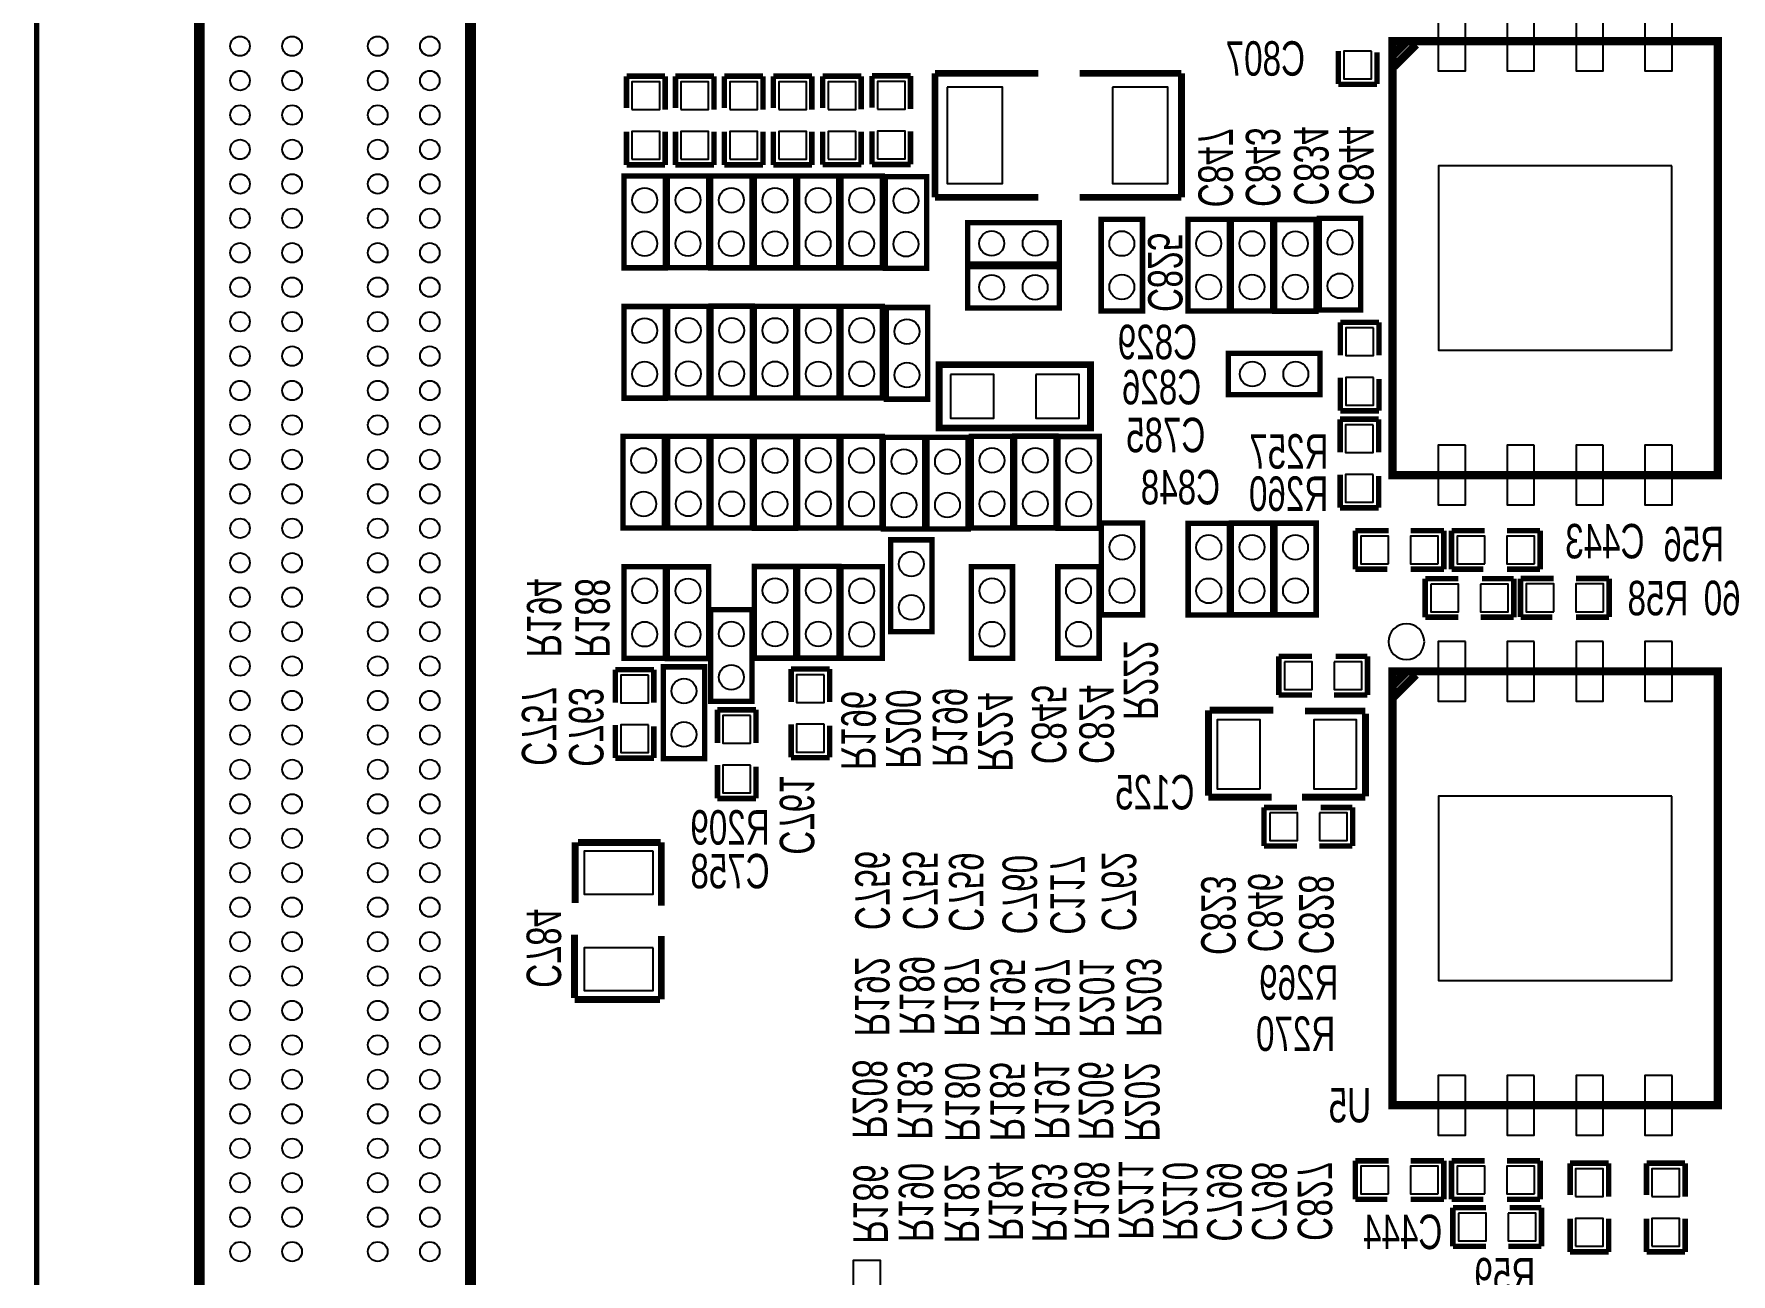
# Model space of a CAD drawing. Extents: x -3 to 103, y -3 to 103.
# Drawn here: x -3.05 to 28.25, y 20.76 to 43.62 of the extents above; entities that cross this region are included whole.
import ezdxf

# ---------------------------------------------------------------- set-up
doc = ezdxf.new("R2010")
doc.units = 0
for name, color, linetype in [('BG_OUTLINE', 254, 'CONTINUOUS'), ('PG_SILKSCREEN_BOTTOM', 92, 'CONTINUOUS'), ('PIN_BOTTOM', 140, 'CONTINUOUS'), ('RD_SILKSCREEN_BOTTOM', 142, 'CONTINUOUS')]:
    doc.layers.add(name, color=color, linetype=linetype)

msp = doc.modelspace()

# ---------------------------------------------------------------- linework, layer by layer
at = {"layer": 'BG_OUTLINE', "const_width": 0.09906}
msp.add_lwpolyline([(-2.999994, 102.999794), (102.999794, 102.999794), (102.999794, -2.999994), (-2.999994, -2.999994), (-2.999994, 102.999794)], dxfattribs=at)
at = {"layer": 'PG_SILKSCREEN_BOTTOM'}
for points, const_width in [([(0.000762, 49.250854), (0.000762, 6.431026), (4.001008, 6.431026), (5.001006, 7.431024), (5.001006, 48.250856), (4.001008, 49.250854), (0.000762, 49.250854)], 0.199898), ([(28.002992, 43.490388), (28.002992, 35.490404), (22.003004, 35.490404), (22.003004, 43.490388), (28.002992, 43.490388)], 0.1524), ([(22.259798, 43.478196), (22.005798, 43.224196)], 0.1524), ([(22.437598, 43.427396), (22.031198, 43.020996)], 0.1524), ([(21.0058, 43.306746), (21.0058, 42.697146)], 0.1016), ([(21.717, 42.697146), (21.717, 43.281346)], 0.1016), ([(8.590026, 42.843196), (7.878826, 42.843196)], 0.1016), ([(7.878826, 42.838878), (7.878826, 42.254678)], 0.1016), ([(8.590026, 42.229278), (8.590026, 42.838878)], 0.1016), ([(9.492234, 42.843196), (8.781034, 42.843196)], 0.1016), ([(8.781034, 42.838878), (8.781034, 42.254678)], 0.1016), ([(9.492234, 42.229278), (9.492234, 42.838878)], 0.1016), ([(10.394442, 42.843196), (9.683242, 42.843196)], 0.1016), ([(9.683242, 42.838878), (9.683242, 42.254678)], 0.1016), ([(10.394442, 42.229278), (10.394442, 42.838878)], 0.1016), ([(11.29665, 42.843196), (10.58545, 42.843196)], 0.1016), ([(10.58545, 42.838878), (10.58545, 42.254678)], 0.1016), ([(11.29665, 42.229278), (11.29665, 42.838878)], 0.1016), ([(12.206732, 42.84599), (11.495532, 42.84599)], 0.1016), ([(11.495532, 42.841672), (11.495532, 42.257472)], 0.1016), ([(12.206732, 42.232072), (12.206732, 42.841672)], 0.1016), ([(13.115798, 42.851578), (12.404598, 42.851578)], 0.1016), ([(12.404598, 42.84726), (12.404598, 42.26306)], 0.1016), ([(13.115798, 42.23766), (13.115798, 42.84726)], 0.1016), ([(13.565886, 42.896536), (15.470886, 42.896536)], 0.127), ([(13.565886, 40.610536), (13.565886, 42.896536)], 0.127), ([(18.112486, 42.896536), (16.232886, 42.896536)], 0.127), ([(18.112486, 40.610536), (18.112486, 42.896536)], 0.127), ([(21.0058, 42.692828), (21.717, 42.692828)], 0.1016), ([(7.878826, 41.20896), (7.878826, 41.81856)], 0.1016), ([(8.590026, 41.20896), (8.590026, 41.81856)], 0.1016), ([(8.781034, 41.20896), (8.781034, 41.81856)], 0.1016), ([(9.492234, 41.20896), (9.492234, 41.81856)], 0.1016), ([(9.683242, 41.20896), (9.683242, 41.81856)], 0.1016), ([(10.394442, 41.20896), (10.394442, 41.81856)], 0.1016), ([(10.58545, 41.20896), (10.58545, 41.81856)], 0.1016), ([(11.29665, 41.20896), (11.29665, 41.81856)], 0.1016), ([(11.495532, 41.211754), (11.495532, 41.821354)], 0.1016), ([(12.206732, 41.211754), (12.206732, 41.821354)], 0.1016), ([(12.404598, 41.217342), (12.404598, 41.826942)], 0.1016), ([(13.115798, 41.217342), (13.115798, 41.826942)], 0.1016), ([(8.594344, 39.31158), (7.832344, 39.31158), (7.832344, 41.002204), (8.594344, 41.002204), (8.594344, 39.31158)], 0.100076), ([(8.590026, 41.20896), (7.878826, 41.20896)], 0.1016), ([(9.393174, 39.313104), (8.631174, 39.313104), (8.631174, 41.003728), (9.393174, 41.003728), (9.393174, 39.313104)], 0.100076), ([(9.492234, 41.20896), (8.781034, 41.20896)], 0.1016), ([(10.193782, 39.31158), (9.431782, 39.31158), (9.431782, 41.002204), (10.193782, 41.002204), (10.193782, 39.31158)], 0.100076), ([(10.394442, 41.20896), (9.683242, 41.20896)], 0.1016), ([(10.995914, 39.311072), (10.233914, 39.311072), (10.233914, 41.001696), (10.995914, 41.001696), (10.995914, 39.311072)], 0.100076), ([(11.29665, 41.20896), (10.58545, 41.20896)], 0.1016), ([(11.79322, 39.31158), (11.03122, 39.31158), (11.03122, 41.002204), (11.79322, 41.002204), (11.79322, 39.31158)], 0.100076), ([(12.206732, 41.211754), (11.495532, 41.211754)], 0.1016), ([(12.594082, 39.311326), (11.832082, 39.311326), (11.832082, 41.00195), (12.594082, 41.00195), (12.594082, 39.311326)], 0.100076), ([(13.115798, 41.217342), (12.404598, 41.217342)], 0.1016), ([(13.412724, 39.30269), (12.650724, 39.30269), (12.650724, 40.993314), (13.412724, 40.993314), (13.412724, 39.30269)], 0.100076), ([(15.470886, 40.610536), (13.565886, 40.610536)], 0.127), ([(16.232886, 40.610536), (18.112486, 40.610536)], 0.127), ([(15.859252, 40.14216), (15.859252, 39.38016), (14.168628, 39.38016), (14.168628, 40.14216), (15.859252, 40.14216)], 0.100076), ([(17.393412, 38.513512), (16.631412, 38.513512), (16.631412, 40.204136), (17.393412, 40.204136), (17.393412, 38.513512)], 0.100076), ([(18.995898, 38.51275), (18.233898, 38.51275), (18.233898, 40.203374), (18.995898, 40.203374), (18.995898, 38.51275)], 0.100076), ([(19.793204, 38.513766), (19.031204, 38.513766), (19.031204, 40.20439), (19.793204, 40.20439), (19.793204, 38.513766)], 0.100076), ([(20.594066, 38.511734), (19.832066, 38.511734), (19.832066, 40.202358), (20.594066, 40.202358), (20.594066, 38.511734)], 0.100076), ([(21.418296, 38.533578), (20.656296, 38.533578), (20.656296, 40.224202), (21.418296, 40.224202), (21.418296, 38.533578)], 0.100076), ([(15.858998, 39.334186), (15.858998, 38.572186), (14.168374, 38.572186), (14.168374, 39.334186), (15.858998, 39.334186)], 0.100076), ([(7.833868, 38.598602), (8.595868, 38.598602), (8.595868, 36.907978), (7.833868, 36.907978), (7.833868, 38.598602)], 0.100076), ([(8.635238, 38.60292), (9.397238, 38.60292), (9.397238, 36.912296), (8.635238, 36.912296), (8.635238, 38.60292)], 0.100076), ([(9.434322, 38.603174), (10.196322, 38.603174), (10.196322, 36.91255), (9.434322, 36.91255), (9.434322, 38.603174)], 0.100076), ([(10.233914, 38.601142), (10.995914, 38.601142), (10.995914, 36.910518), (10.233914, 36.910518), (10.233914, 38.601142)], 0.100076), ([(11.034014, 38.599364), (11.796014, 38.599364), (11.796014, 36.90874), (11.034014, 36.90874), (11.034014, 38.599364)], 0.100076), ([(11.835384, 38.602412), (12.597384, 38.602412), (12.597384, 36.911788), (11.835384, 36.911788), (11.835384, 38.602412)], 0.100076), ([(12.66825, 38.579806), (13.43025, 38.579806), (13.43025, 36.889182), (12.66825, 36.889182), (12.66825, 38.579806)], 0.100076), ([(21.04263, 38.30701), (21.75383, 38.30701)], 0.1016), ([(21.04263, 38.30701), (21.04263, 37.69741)], 0.1016), ([(21.75383, 38.30701), (21.75383, 37.69741)], 0.1016), ([(16.435832, 37.525706), (13.641832, 37.525706), (13.641832, 36.357306), (16.435832, 36.357306), (16.435832, 37.525706)], 0.127), ([(20.665694, 37.732716), (20.665694, 36.970716), (18.97507, 36.970716), (18.97507, 37.732716), (20.665694, 37.732716)], 0.100076), ([(21.04263, 37.286692), (21.04263, 36.677092)], 0.1016), ([(21.75383, 36.677092), (21.75383, 37.261292)], 0.1016), ([(21.04263, 36.672774), (21.75383, 36.672774)], 0.1016), ([(21.037042, 36.519866), (21.748242, 36.519866)], 0.1016), ([(21.037042, 36.519866), (21.037042, 35.910266)], 0.1016), ([(21.748242, 36.519866), (21.748242, 35.910266)], 0.1016), ([(8.576056, 34.512758), (7.814056, 34.512758), (7.814056, 36.203382), (8.576056, 36.203382), (8.576056, 34.512758)], 0.100076), ([(9.397492, 34.514282), (8.635492, 34.514282), (8.635492, 36.204906), (9.397492, 36.204906), (9.397492, 34.514282)], 0.100076), ([(10.19683, 34.515044), (9.43483, 34.515044), (9.43483, 36.205668), (10.19683, 36.205668), (10.19683, 34.515044)], 0.100076), ([(10.996676, 34.51098), (10.234676, 34.51098), (10.234676, 36.201604), (10.996676, 36.201604), (10.996676, 34.51098)], 0.100076), ([(11.796776, 34.514282), (11.034776, 34.514282), (11.034776, 36.204906), (11.796776, 36.204906), (11.796776, 34.514282)], 0.100076), ([(12.592812, 34.512758), (11.830812, 34.512758), (11.830812, 36.203382), (12.592812, 36.203382), (12.592812, 34.512758)], 0.100076), ([(13.37564, 34.493708), (12.61364, 34.493708), (12.61364, 36.184332), (13.37564, 36.184332), (13.37564, 34.493708)], 0.100076), ([(14.178026, 34.493708), (13.416026, 34.493708), (13.416026, 36.184332), (14.178026, 36.184332), (14.178026, 34.493708)], 0.100076), ([(14.99743, 34.515298), (14.23543, 34.515298), (14.23543, 36.205922), (14.99743, 36.205922), (14.99743, 34.515298)], 0.100076), ([(15.799054, 34.517076), (15.037054, 34.517076), (15.037054, 36.2077), (15.799054, 36.2077), (15.799054, 34.517076)], 0.100076), ([(15.833598, 36.200588), (16.595598, 36.200588), (16.595598, 34.509964), (15.833598, 34.509964), (15.833598, 36.200588)], 0.100076), ([(21.037042, 35.499548), (21.037042, 34.889948)], 0.1016), ([(21.748242, 34.889948), (21.748242, 35.474148)], 0.1016), ([(21.037042, 34.88563), (21.748242, 34.88563)], 0.1016), ([(16.63446, 34.604452), (17.39646, 34.604452), (17.39646, 32.913828), (16.63446, 32.913828), (16.63446, 34.604452)], 0.100076), ([(18.234914, 34.601404), (18.996914, 34.601404), (18.996914, 32.91078), (18.234914, 32.91078), (18.234914, 34.601404)], 0.100076), ([(19.03222, 34.603182), (19.79422, 34.603182), (19.79422, 32.912558), (19.03222, 32.912558), (19.03222, 34.603182)], 0.100076), ([(19.833336, 34.603944), (20.595336, 34.603944), (20.595336, 32.91332), (19.833336, 32.91332), (19.833336, 34.603944)], 0.100076), ([(21.31695, 34.466022), (21.31695, 33.754822)], 0.1016), ([(21.930868, 34.466022), (21.321268, 34.466022)], 0.1016), ([(22.951186, 34.466022), (22.341586, 34.466022)], 0.1016), ([(22.951186, 34.466022), (22.951186, 33.754822)], 0.1016), ([(23.092156, 34.466022), (23.092156, 33.754822)], 0.1016), ([(23.706074, 34.466022), (23.096474, 34.466022)], 0.1016), ([(24.726392, 34.466022), (24.116792, 34.466022)], 0.1016), ([(24.726392, 34.466022), (24.726392, 33.754822)], 0.1016), ([(13.510006, 32.60471), (12.748006, 32.60471), (12.748006, 34.295334), (13.510006, 34.295334), (13.510006, 32.60471)], 0.100076), ([(7.83336, 33.801812), (8.59536, 33.801812), (8.59536, 32.111188), (7.83336, 32.111188), (7.83336, 33.801812)], 0.100076), ([(8.632952, 33.798764), (9.394952, 33.798764), (9.394952, 32.10814), (8.632952, 32.10814), (8.632952, 33.798764)], 0.100076), ([(10.237216, 33.80486), (10.999216, 33.80486), (10.999216, 32.114236), (10.237216, 32.114236), (10.237216, 33.80486)], 0.100076), ([(11.035792, 33.805622), (11.797792, 33.805622), (11.797792, 32.114998), (11.035792, 32.114998), (11.035792, 33.805622)], 0.100076), ([(11.833606, 33.80105), (12.595606, 33.80105), (12.595606, 32.110426), (11.833606, 32.110426), (11.833606, 33.80105)], 0.100076), ([(14.996922, 32.11195), (14.234922, 32.11195), (14.234922, 33.802574), (14.996922, 33.802574), (14.996922, 32.11195)], 0.100076), ([(16.594582, 32.111188), (15.832582, 32.111188), (15.832582, 33.801812), (16.594582, 33.801812), (16.594582, 32.111188)], 0.100076), ([(21.321268, 33.754822), (21.905468, 33.754822)], 0.1016), ([(22.951186, 33.754822), (22.341586, 33.754822)], 0.1016), ([(23.096474, 33.754822), (23.680674, 33.754822)], 0.1016), ([(24.726392, 33.754822), (24.116792, 33.754822)], 0.1016), ([(22.606254, 33.58134), (23.215854, 33.58134)], 0.1016), ([(22.606254, 32.87014), (22.606254, 33.58134)], 0.1016), ([(24.236172, 33.58134), (23.651972, 33.58134)], 0.1016), ([(24.24049, 32.87014), (24.24049, 33.58134)], 0.1016), ([(24.36368, 33.582356), (24.36368, 32.871156)], 0.1016), ([(24.977598, 33.582356), (24.367998, 33.582356)], 0.1016), ([(25.997916, 33.582356), (25.388316, 33.582356)], 0.1016), ([(25.997916, 33.582356), (25.997916, 32.871156)], 0.1016), ([(9.431528, 33.007046), (10.193528, 33.007046), (10.193528, 31.316422), (9.431528, 31.316422), (9.431528, 33.007046)], 0.100076), ([(22.606254, 32.87014), (23.215854, 32.87014)], 0.1016), ([(23.626572, 32.87014), (24.236172, 32.87014)], 0.1016), ([(24.367998, 32.871156), (24.952198, 32.871156)], 0.1016), ([(25.997916, 32.871156), (25.388316, 32.871156)], 0.1016), ([(7.671308, 31.903416), (8.382508, 31.903416)], 0.1016), ([(7.671308, 31.903416), (7.671308, 31.293816)], 0.1016), ([(8.382508, 31.903416), (8.382508, 31.293816)], 0.1016), ([(9.318244, 30.263338), (8.556244, 30.263338), (8.556244, 31.953962), (9.318244, 31.953962), (9.318244, 30.263338)], 0.100076), ([(10.913872, 31.91383), (11.625072, 31.91383)], 0.1016), ([(10.913872, 31.91383), (10.913872, 31.30423)], 0.1016), ([(11.625072, 31.91383), (11.625072, 31.30423)], 0.1016), ([(19.906996, 32.14751), (20.516596, 32.14751)], 0.1016), ([(19.906996, 31.43631), (19.906996, 32.14751)], 0.1016), ([(21.536914, 32.14751), (20.952714, 32.14751)], 0.1016), ([(21.541232, 31.43631), (21.541232, 32.14751)], 0.1016), ([(28.002992, 31.87192), (28.002992, 23.871936), (22.003004, 23.871936), (22.003004, 31.87192), (28.002992, 31.87192)], 0.1524), ([(22.259798, 31.859728), (22.005798, 31.605728)], 0.1524), ([(22.437598, 31.808928), (22.031198, 31.402528)], 0.1524), ([(19.906996, 31.43631), (20.516596, 31.43631)], 0.1016), ([(20.927314, 31.43631), (21.536914, 31.43631)], 0.1016), ([(9.555988, 31.162498), (10.267188, 31.162498)], 0.1016), ([(9.555988, 31.162498), (9.555988, 30.552898)], 0.1016), ([(10.267188, 31.162498), (10.267188, 30.552898)], 0.1016), ([(18.609564, 31.153862), (18.609564, 29.579062)], 0.127), ([(19.803364, 31.153862), (18.634964, 31.153862)], 0.127), ([(20.387564, 31.141162), (21.505164, 31.141162)], 0.127), ([(21.505164, 31.090362), (21.505164, 29.566362)], 0.127), ([(7.671308, 30.883098), (7.671308, 30.273498)], 0.1016), ([(8.382508, 30.273498), (8.382508, 30.857698)], 0.1016), ([(10.913872, 30.893512), (10.913872, 30.283912)], 0.1016), ([(11.625072, 30.283912), (11.625072, 30.868112)], 0.1016), ([(7.671308, 30.26918), (8.382508, 30.26918)], 0.1016), ([(9.555988, 30.14218), (9.555988, 29.53258)], 0.1016), ([(10.267188, 29.53258), (10.267188, 30.11678)], 0.1016), ([(10.913872, 30.279594), (11.625072, 30.279594)], 0.1016), ([(9.555988, 29.528262), (10.267188, 29.528262)], 0.1016), ([(18.609564, 29.553662), (19.777964, 29.553662)], 0.127), ([(21.505164, 29.553662), (20.336764, 29.553662)], 0.127), ([(19.63547, 29.362146), (20.24507, 29.362146)], 0.1016), ([(19.63547, 28.650946), (19.63547, 29.362146)], 0.1016), ([(21.265388, 29.362146), (20.681188, 29.362146)], 0.1016), ([(21.269706, 28.650946), (21.269706, 29.362146)], 0.1016), ([(6.932676, 27.59964), (6.932676, 28.71724)], 0.127), ([(6.983476, 28.71724), (8.507476, 28.71724)], 0.127), ([(8.520176, 28.71724), (8.520176, 27.54884)], 0.127), ([(19.63547, 28.650946), (20.24507, 28.650946)], 0.1016), ([(20.655788, 28.650946), (21.265388, 28.650946)], 0.1016), ([(6.919976, 27.01544), (6.919976, 25.84704)], 0.127), ([(8.520176, 25.82164), (8.520176, 26.99004)], 0.127), ([(6.919976, 25.82164), (8.494776, 25.82164)], 0.127), ([(21.31695, 22.847554), (21.31695, 22.136354)], 0.1016), ([(21.930868, 22.847554), (21.321268, 22.847554)], 0.1016), ([(22.951186, 22.847554), (22.341586, 22.847554)], 0.1016), ([(22.951186, 22.847554), (22.951186, 22.136354)], 0.1016), ([(23.092156, 22.847554), (23.092156, 22.136354)], 0.1016), ([(23.706074, 22.847554), (23.096474, 22.847554)], 0.1016), ([(24.726392, 22.847554), (24.116792, 22.847554)], 0.1016), ([(24.726392, 22.847554), (24.726392, 22.136354)], 0.1016), ([(25.991058, 22.803104), (25.279858, 22.803104)], 0.1016), ([(25.279858, 22.798786), (25.279858, 22.214586)], 0.1016), ([(25.991058, 22.189186), (25.991058, 22.798786)], 0.1016), ([(27.399488, 22.803104), (26.688288, 22.803104)], 0.1016), ([(26.688288, 22.798786), (26.688542, 22.214586)], 0.1016), ([(27.399488, 22.189186), (27.399488, 22.798786)], 0.1016), ([(21.321268, 22.136354), (21.905468, 22.136354)], 0.1016), ([(22.951186, 22.136354), (22.341586, 22.136354)], 0.1016), ([(23.096474, 22.136354), (23.680674, 22.136354)], 0.1016), ([(23.117302, 21.982938), (23.726902, 21.982938)], 0.1016), ([(23.117302, 21.271738), (23.117302, 21.982938)], 0.1016), ([(24.726392, 22.136354), (24.116792, 22.136354)], 0.1016), ([(24.74722, 21.982938), (24.16302, 21.982938)], 0.1016), ([(24.751538, 21.271738), (24.751538, 21.982938)], 0.1016), ([(25.279858, 21.168868), (25.279858, 21.778468)], 0.1016), ([(25.991058, 21.168868), (25.991058, 21.778468)], 0.1016), ([(26.688288, 21.168614), (26.688542, 21.778468)], 0.1016), ([(27.399488, 21.168614), (27.399488, 21.778214)], 0.1016), ([(23.117302, 21.271738), (23.726902, 21.271738)], 0.1016), ([(24.13762, 21.271738), (24.74722, 21.271738)], 0.1016), ([(25.991058, 21.168868), (25.279858, 21.168868)], 0.1016), ([(27.399488, 21.168614), (26.688288, 21.168614)], 0.1016)]:
    msp.add_lwpolyline(points, dxfattribs=dict(at, const_width=const_width))
msp.add_lwpolyline([(22.591014, 32.418528, 1), (21.928582, 32.418528, 1)], format="xyb", close=True, dxfattribs=at)
at = {"layer": 'PIN_BOTTOM'}
for points in [[(23.348188, 44.040298), (22.847808, 44.040298), (22.847808, 42.940478), (23.348188, 42.940478)], [(24.618188, 44.040298), (24.117808, 44.040298), (24.117808, 42.940478), (24.618188, 42.940478)], [(25.888188, 44.040298), (25.387808, 44.040298), (25.387808, 42.940478), (25.888188, 42.940478)], [(27.158188, 44.040298), (26.657808, 44.040298), (26.657808, 42.940478), (27.158188, 42.940478)], [(21.61667, 43.308016), (21.10613, 43.308016), (21.10613, 42.797476), (21.61667, 42.797476)], [(7.979156, 42.228008), (8.489696, 42.228008), (8.489696, 42.738548), (7.979156, 42.738548)], [(8.881364, 42.228008), (9.391904, 42.228008), (9.391904, 42.738548), (8.881364, 42.738548)], [(9.783572, 42.228008), (10.294112, 42.228008), (10.294112, 42.738548), (9.783572, 42.738548)], [(10.68578, 42.228008), (11.19632, 42.228008), (11.19632, 42.738548), (10.68578, 42.738548)], [(11.595862, 42.230802), (12.106402, 42.230802), (12.106402, 42.741342), (11.595862, 42.741342)], [(12.504928, 42.23639), (13.015468, 42.23639), (13.015468, 42.74693), (12.504928, 42.74693)], [(13.791946, 42.643806), (13.791946, 40.863266), (14.813026, 40.863266), (14.813026, 42.643806)], [(16.839946, 42.643806), (16.839946, 40.863266), (17.861026, 40.863266), (17.861026, 42.643806)], [(7.979156, 41.313608), (8.489696, 41.313608), (8.489696, 41.824148), (7.979156, 41.824148)], [(8.881364, 41.313608), (9.391904, 41.313608), (9.391904, 41.824148), (8.881364, 41.824148)], [(9.783572, 41.313608), (10.294112, 41.313608), (10.294112, 41.824148), (9.783572, 41.824148)], [(10.68578, 41.313608), (11.19632, 41.313608), (11.19632, 41.824148), (10.68578, 41.824148)], [(11.595862, 41.316402), (12.106402, 41.316402), (12.106402, 41.826942), (11.595862, 41.826942)], [(12.504928, 41.32199), (13.015468, 41.32199), (13.015468, 41.83253), (12.504928, 41.83253)], [(27.153108, 41.190926), (22.852888, 41.190926), (22.852888, 37.789866), (27.153108, 37.789866)], [(21.6535, 38.202362), (21.14296, 38.202362), (21.14296, 37.691822), (21.6535, 37.691822)], [(13.851382, 37.341556), (13.851382, 36.541456), (14.651482, 36.541456), (14.651482, 37.341556)], [(15.426182, 37.341556), (15.426182, 36.541456), (16.226282, 36.541456), (16.226282, 37.341556)], [(21.6535, 37.287962), (21.14296, 37.287962), (21.14296, 36.777422), (21.6535, 36.777422)], [(21.647912, 36.415218), (21.137372, 36.415218), (21.137372, 35.904678), (21.647912, 35.904678)], [(23.348188, 36.040314), (22.847808, 36.040314), (22.847808, 34.940494), (23.348188, 34.940494)], [(24.618188, 36.040314), (24.117808, 36.040314), (24.117808, 34.940494), (24.618188, 34.940494)], [(25.888188, 36.040314), (25.387808, 36.040314), (25.387808, 34.940494), (25.888188, 34.940494)], [(27.158188, 36.040314), (26.657808, 36.040314), (26.657808, 34.940494), (27.158188, 34.940494)], [(21.647912, 35.500818), (21.137372, 35.500818), (21.137372, 34.990278), (21.647912, 34.990278)], [(21.932138, 33.855152), (21.932138, 34.365692), (21.421598, 34.365692), (21.421598, 33.855152)], [(22.846538, 33.855152), (22.846538, 34.365692), (22.335998, 34.365692), (22.335998, 33.855152)], [(23.707344, 33.855152), (23.707344, 34.365692), (23.196804, 34.365692), (23.196804, 33.855152)], [(24.621744, 33.855152), (24.621744, 34.365692), (24.111204, 34.365692), (24.111204, 33.855152)], [(22.710902, 33.48101), (22.710902, 32.97047), (23.221442, 32.97047), (23.221442, 33.48101)], [(23.625302, 33.48101), (23.625302, 32.97047), (24.135842, 32.97047), (24.135842, 33.48101)], [(24.978868, 32.971486), (24.978868, 33.482026), (24.468328, 33.482026), (24.468328, 32.971486)], [(25.893268, 32.971486), (25.893268, 33.482026), (25.382728, 33.482026), (25.382728, 32.971486)], [(23.348188, 32.42183), (22.847808, 32.42183), (22.847808, 31.32201), (23.348188, 31.32201)], [(24.618188, 32.42183), (24.117808, 32.42183), (24.117808, 31.32201), (24.618188, 31.32201)], [(25.888188, 32.42183), (25.387808, 32.42183), (25.387808, 31.32201), (25.888188, 31.32201)], [(27.158188, 32.42183), (26.657808, 32.42183), (26.657808, 31.32201), (27.158188, 31.32201)], [(20.011644, 32.04718), (20.011644, 31.53664), (20.522184, 31.53664), (20.522184, 32.04718)], [(20.926044, 32.04718), (20.926044, 31.53664), (21.436584, 31.53664), (21.436584, 32.04718)], [(8.282178, 31.798768), (7.771638, 31.798768), (7.771638, 31.288228), (8.282178, 31.288228)], [(11.524742, 31.809182), (11.014202, 31.809182), (11.014202, 31.298642), (11.524742, 31.298642)], [(10.166858, 31.05785), (9.656318, 31.05785), (9.656318, 30.54731), (10.166858, 30.54731)], [(8.282178, 30.884368), (7.771638, 30.884368), (7.771638, 30.373828), (8.282178, 30.373828)], [(11.524742, 30.894782), (11.014202, 30.894782), (11.014202, 30.384242), (11.524742, 30.384242)], [(19.563334, 29.706062), (19.563334, 30.976062), (18.773394, 30.976062), (18.773394, 29.706062)], [(21.341334, 29.706062), (21.341334, 30.976062), (20.551394, 30.976062), (20.551394, 29.706062)], [(10.166858, 30.14345), (9.656318, 30.14345), (9.656318, 29.63291), (10.166858, 29.63291)], [(27.153108, 29.572458), (22.852888, 29.572458), (22.852888, 26.171398), (27.153108, 26.171398)], [(19.740118, 29.26207), (19.740118, 28.75153), (20.250658, 28.75153), (20.250658, 29.26207)], [(20.654518, 29.26207), (20.654518, 28.75153), (21.165058, 28.75153), (21.165058, 29.26207)], [(8.367776, 28.55341), (7.097776, 28.55341), (7.097776, 27.76347), (8.367776, 27.76347)], [(8.367776, 26.77541), (7.097776, 26.77541), (7.097776, 25.98547), (8.367776, 25.98547)], [(23.348188, 24.421846), (22.847808, 24.421846), (22.847808, 23.322026), (23.348188, 23.322026)], [(24.618188, 24.421846), (24.117808, 24.421846), (24.117808, 23.322026), (24.618188, 23.322026)], [(25.888188, 24.421846), (25.387808, 24.421846), (25.387808, 23.322026), (25.888188, 23.322026)], [(27.158188, 24.421846), (26.657808, 24.421846), (26.657808, 23.322026), (27.158188, 23.322026)], [(21.932138, 22.236684), (21.932138, 22.747224), (21.421598, 22.747224), (21.421598, 22.236684)], [(22.846538, 22.236684), (22.846538, 22.747224), (22.335998, 22.747224), (22.335998, 22.236684)], [(23.707344, 22.236684), (23.707344, 22.747224), (23.196804, 22.747224), (23.196804, 22.236684)], [(24.621744, 22.236684), (24.621744, 22.747224), (24.111204, 22.747224), (24.111204, 22.236684)], [(25.380188, 22.187916), (25.890728, 22.187916), (25.890728, 22.698456), (25.380188, 22.698456)], [(26.788618, 22.187916), (27.299158, 22.187916), (27.299158, 22.698456), (26.788618, 22.698456)], [(23.22195, 21.882608), (23.22195, 21.372068), (23.73249, 21.372068), (23.73249, 21.882608)], [(24.13635, 21.882608), (24.13635, 21.372068), (24.64689, 21.372068), (24.64689, 21.882608)], [(25.380188, 21.273516), (25.890728, 21.273516), (25.890728, 21.784056), (25.380188, 21.784056)], [(26.788618, 21.273516), (27.299158, 21.273516), (27.299158, 21.784056), (26.788618, 21.784056)], [(12.559284, 20.210272), (12.559284, 21.010372), (12.058904, 21.010372), (12.058904, 20.210272)]]:
    msp.add_lwpolyline(points, close=True, dxfattribs=at)
for centre, radius in [((0.750824, 43.39844), 0.18034), ((1.710944, 43.39844), 0.18034), ((3.290824, 43.39844), 0.18034), ((4.250944, 43.39844), 0.18034), ((0.750824, 42.76344), 0.18034), ((1.710944, 42.76344), 0.18034), ((3.290824, 42.76344), 0.18034), ((4.250944, 42.76344), 0.18034), ((0.750824, 42.12844), 0.18034), ((1.710944, 42.12844), 0.18034), ((3.290824, 42.12844), 0.18034), ((4.250944, 42.12844), 0.18034), ((0.750824, 41.49344), 0.18034), ((1.710944, 41.49344), 0.18034), ((3.290824, 41.49344), 0.18034), ((4.250944, 41.49344), 0.18034), ((0.750824, 40.85844), 0.18034), ((1.710944, 40.85844), 0.18034), ((3.290824, 40.85844), 0.18034), ((4.250944, 40.85844), 0.18034), ((8.213344, 40.556942), 0.22987), ((9.012174, 40.558466), 0.22987), ((9.812782, 40.556942), 0.22987), ((10.614914, 40.556434), 0.22987), ((11.41222, 40.556942), 0.22987), ((12.213082, 40.556688), 0.22987), ((13.031724, 40.548052), 0.22987), ((0.750824, 40.22344), 0.18034), ((1.710944, 40.22344), 0.18034), ((3.290824, 40.22344), 0.18034), ((4.250944, 40.22344), 0.18034), ((0.750824, 39.58844), 0.18034), ((1.710944, 39.58844), 0.18034), ((3.290824, 39.58844), 0.18034), ((4.250944, 39.58844), 0.18034), ((8.213344, 39.756842), 0.22987), ((9.012174, 39.758366), 0.22987), ((9.812782, 39.756842), 0.22987), ((10.614914, 39.756334), 0.22987), ((11.41222, 39.756842), 0.22987), ((12.213082, 39.756588), 0.22987), ((13.031724, 39.747952), 0.22987), ((14.61389, 39.76116), 0.22987), ((15.41399, 39.76116), 0.22987), ((17.012412, 39.758874), 0.22987), ((18.614898, 39.758112), 0.22987), ((19.412204, 39.759128), 0.22987), ((20.213066, 39.757096), 0.22987), ((21.037296, 39.77894), 0.22987), ((0.750824, 38.95344), 0.18034), ((1.710944, 38.95344), 0.18034), ((3.290824, 38.95344), 0.18034), ((4.250944, 38.95344), 0.18034), ((14.613636, 38.953186), 0.22987), ((15.413736, 38.953186), 0.22987), ((17.012412, 38.958774), 0.22987), ((18.614898, 38.958012), 0.22987), ((19.412204, 38.959028), 0.22987), ((20.213066, 38.956996), 0.22987), ((21.037296, 38.97884), 0.22987), ((0.750824, 38.31844), 0.18034), ((1.710944, 38.31844), 0.18034), ((3.290824, 38.31844), 0.18034), ((4.250944, 38.31844), 0.18034), ((8.214868, 38.15334), 0.22987), ((9.016238, 38.157658), 0.22987), ((9.815322, 38.157912), 0.22987), ((10.614914, 38.15588), 0.22987), ((11.415014, 38.154102), 0.22987), ((12.216384, 38.15715), 0.22987), ((13.04925, 38.134544), 0.22987), ((0.750824, 37.68344), 0.18034), ((1.710944, 37.68344), 0.18034), ((3.290824, 37.68344), 0.18034), ((4.250944, 37.68344), 0.18034), ((8.214868, 37.35324), 0.22987), ((9.016238, 37.357558), 0.22987), ((9.815322, 37.357812), 0.22987), ((10.614914, 37.35578), 0.22987), ((11.415014, 37.354002), 0.22987), ((12.216384, 37.35705), 0.22987), ((13.04925, 37.334444), 0.22987), ((19.420332, 37.351716), 0.22987), ((20.220432, 37.351716), 0.22987), ((0.750824, 37.04844), 0.18034), ((1.710944, 37.04844), 0.18034), ((3.290824, 37.04844), 0.18034), ((4.250944, 37.04844), 0.18034), ((0.750824, 36.41344), 0.18034), ((1.710944, 36.41344), 0.18034), ((3.290824, 36.41344), 0.18034), ((4.250944, 36.41344), 0.18034), ((15.418054, 35.762438), 0.22987), ((0.750824, 35.77844), 0.18034), ((1.710944, 35.77844), 0.18034), ((3.290824, 35.77844), 0.18034), ((4.250944, 35.77844), 0.18034), ((8.195056, 35.75812), 0.22987), ((9.016492, 35.759644), 0.22987), ((9.81583, 35.760406), 0.22987), ((10.615676, 35.756342), 0.22987), ((11.415776, 35.759644), 0.22987), ((12.211812, 35.75812), 0.22987), ((12.99464, 35.73907), 0.22987), ((13.797026, 35.73907), 0.22987), ((14.61643, 35.76066), 0.22987), ((16.214598, 35.755326), 0.22987), ((0.750824, 35.14344), 0.18034), ((1.710944, 35.14344), 0.18034), ((3.290824, 35.14344), 0.18034), ((4.250944, 35.14344), 0.18034), ((8.195056, 34.95802), 0.22987), ((9.016492, 34.959544), 0.22987), ((9.81583, 34.960306), 0.22987), ((10.615676, 34.956242), 0.22987), ((11.415776, 34.959544), 0.22987), ((12.211812, 34.95802), 0.22987), ((12.99464, 34.93897), 0.22987), ((13.797026, 34.93897), 0.22987), ((14.61643, 34.96056), 0.22987), ((15.418054, 34.962338), 0.22987), ((16.214598, 34.955226), 0.22987), ((0.750824, 34.50844), 0.18034), ((1.710944, 34.50844), 0.18034), ((3.290824, 34.50844), 0.18034), ((4.250944, 34.50844), 0.18034), ((17.01546, 34.15919), 0.22987), ((18.615914, 34.156142), 0.22987), ((19.41322, 34.15792), 0.22987), ((20.214336, 34.158682), 0.22987), ((0.750824, 33.87344), 0.18034), ((1.710944, 33.87344), 0.18034), ((3.290824, 33.87344), 0.18034), ((4.250944, 33.87344), 0.18034), ((13.129006, 33.850072), 0.22987), ((8.21436, 33.35655), 0.22987), ((9.013952, 33.353502), 0.22987), ((10.618216, 33.359598), 0.22987), ((11.416792, 33.36036), 0.22987), ((12.214606, 33.355788), 0.22987), ((14.615922, 33.357312), 0.22987), ((16.213582, 33.35655), 0.22987), ((17.01546, 33.35909), 0.22987), ((18.615914, 33.356042), 0.22987), ((19.41322, 33.35782), 0.22987), ((20.214336, 33.358582), 0.22987), ((0.750824, 33.23844), 0.18034), ((1.710944, 33.23844), 0.18034), ((3.290824, 33.23844), 0.18034), ((4.250944, 33.23844), 0.18034), ((13.129006, 33.049972), 0.22987), ((0.750824, 32.60344), 0.18034), ((1.710944, 32.60344), 0.18034), ((3.290824, 32.60344), 0.18034), ((4.250944, 32.60344), 0.18034), ((8.21436, 32.55645), 0.22987), ((9.013952, 32.553402), 0.22987), ((9.812528, 32.561784), 0.22987), ((10.618216, 32.559498), 0.22987), ((11.416792, 32.56026), 0.22987), ((12.214606, 32.555688), 0.22987), ((14.615922, 32.557212), 0.22987), ((16.213582, 32.55645), 0.22987), ((0.750824, 31.96844), 0.18034), ((1.710944, 31.96844), 0.18034), ((3.290824, 31.96844), 0.18034), ((4.250944, 31.96844), 0.18034), ((9.812528, 31.761684), 0.22987), ((8.937244, 31.5087), 0.22987), ((0.750824, 31.33344), 0.18034), ((1.710944, 31.33344), 0.18034), ((3.290824, 31.33344), 0.18034), ((4.250944, 31.33344), 0.18034), ((0.750824, 30.69844), 0.18034), ((1.710944, 30.69844), 0.18034), ((3.290824, 30.69844), 0.18034), ((4.250944, 30.69844), 0.18034), ((8.937244, 30.7086), 0.22987), ((0.750824, 30.06344), 0.18034), ((1.710944, 30.06344), 0.18034), ((3.290824, 30.06344), 0.18034), ((4.250944, 30.06344), 0.18034), ((0.750824, 29.42844), 0.18034), ((1.710944, 29.42844), 0.18034), ((3.290824, 29.42844), 0.18034), ((4.250944, 29.42844), 0.18034), ((0.750824, 28.79344), 0.18034), ((1.710944, 28.79344), 0.18034), ((3.290824, 28.79344), 0.18034), ((4.250944, 28.79344), 0.18034), ((0.750824, 28.15844), 0.18034), ((1.710944, 28.15844), 0.18034), ((3.290824, 28.15844), 0.18034), ((4.250944, 28.15844), 0.18034), ((0.750824, 27.52344), 0.18034), ((1.710944, 27.52344), 0.18034), ((3.290824, 27.52344), 0.18034), ((4.250944, 27.52344), 0.18034), ((0.750824, 26.88844), 0.18034), ((1.710944, 26.88844), 0.18034), ((3.290824, 26.88844), 0.18034), ((4.250944, 26.88844), 0.18034), ((0.750824, 26.25344), 0.18034), ((1.710944, 26.25344), 0.18034), ((3.290824, 26.25344), 0.18034), ((4.250944, 26.25344), 0.18034), ((0.750824, 25.61844), 0.18034), ((1.710944, 25.61844), 0.18034), ((3.290824, 25.61844), 0.18034), ((4.250944, 25.61844), 0.18034), ((0.750824, 24.98344), 0.18034), ((1.710944, 24.98344), 0.18034), ((3.290824, 24.98344), 0.18034), ((4.250944, 24.98344), 0.18034), ((0.750824, 24.34844), 0.18034), ((1.710944, 24.34844), 0.18034), ((3.290824, 24.34844), 0.18034), ((4.250944, 24.34844), 0.18034), ((0.750824, 23.71344), 0.18034), ((1.710944, 23.71344), 0.18034), ((3.290824, 23.71344), 0.18034), ((4.250944, 23.71344), 0.18034), ((0.750824, 23.07844), 0.18034), ((1.710944, 23.07844), 0.18034), ((3.290824, 23.07844), 0.18034), ((4.250944, 23.07844), 0.18034), ((0.750824, 22.44344), 0.18034), ((1.710944, 22.44344), 0.18034), ((3.290824, 22.44344), 0.18034), ((4.250944, 22.44344), 0.18034), ((0.750824, 21.80844), 0.18034), ((1.710944, 21.80844), 0.18034), ((3.290824, 21.80844), 0.18034), ((4.250944, 21.80844), 0.18034), ((0.750824, 21.17344), 0.18034), ((1.710944, 21.17344), 0.18034), ((3.290824, 21.17344), 0.18034), ((4.250944, 21.17344), 0.18034)]:
    msp.add_circle(centre, radius, dxfattribs=at)

# ---------------------------------------------------------------- texts
at = {"layer": 'RD_SILKSCREEN_BOTTOM', "text_generation_flag": 2, "width": 0.72}
for s, p in [('C807', (20.38985, 42.853356)), ('C829', (18.399506, 37.626036)), ('C826', (18.476468, 36.793424)), ('C785', (18.552414, 35.911536)), ('R257', (20.824444, 35.608768)), ('C848', (18.823686, 34.94913)), ('R260', (20.81911, 34.830004)), ('C443', (26.651204, 33.954212)), ('R56', (28.120848, 33.900872)), ('R58', (27.460194, 32.90443)), ('R60', (28.865322, 32.907224)), ('C125', (18.351754, 29.32557)), ('R209', (10.517632, 28.677108)), ('C758', (10.517886, 27.871166)), ('R269', (21.00707, 25.816814)), ('R270', (20.94865, 24.87295)), ('U5', (21.608542, 23.55596)), ('C444', (22.92223, 21.219414)), ('R59', (24.635714, 20.4216))]:
    msp.add_text(s, height=0.635, dxfattribs=at).set_placement(p)
for s, p in [('C847', (18.424398, 40.425624)), ('C843', (19.299174, 40.43426)), ('C834', (20.188428, 40.458898)), ('C844', (21.019516, 40.46093)), ('C825', (17.495012, 38.497764)), ('R194', (6.041898, 32.126682)), ('R188', (6.9342, 32.122872)), ('R222', (17.044162, 30.975046)), ('C757', (5.948172, 30.130242)), ('C763', (6.817106, 30.112208)), ('R196', (11.839194, 30.050994)), ('R200', (12.665964, 30.075632)), ('R199', (13.526516, 30.104334)), ('R224', (14.362684, 30.023562)), ('C845', (15.352776, 30.160468)), ('C824', (16.228822, 30.164786)), ('C761', (10.704322, 28.49118)), ('C756', (12.096496, 27.100022)), ('C755', (12.979908, 27.10053)), ('C759', (13.824458, 27.071574)), ('C762', (16.641572, 27.079956)), ('C760', (14.812518, 27.023568)), ('C117', (15.694152, 27.016964)), ('C823', (18.47596, 26.642314)), ('C846', (19.342608, 26.692606)), ('C828', (20.2819, 26.655014)), ('C784', (6.036056, 26.036524)), ('R192', (12.091924, 25.141936)), ('R189', (12.916662, 25.159716)), ('R187', (13.742416, 25.137364)), ('R195', (14.592808, 25.123648)), ('R197', (15.416784, 25.11806)), ('R201', (16.234664, 25.118822)), ('R203', (17.10436, 25.131776)), ('R208', (12.048744, 23.252684)), ('R183', (12.881102, 23.237952)), ('R180', (13.757148, 23.199852)), ('R185', (14.585188, 23.207472)), ('R191', (15.409672, 23.234396)), ('R206', (16.218154, 23.222966)), ('R202', (17.072356, 23.200614)), ('R186', (12.062206, 21.319236)), ('R190', (12.898628, 21.346668)), ('R182', (13.746226, 21.326602)), ('R184', (14.553946, 21.368512)), ('R193', (15.362936, 21.345652)), ('R198', (16.142716, 21.38045)), ('R211', (16.955516, 21.394674)), ('R210', (17.771364, 21.365718)), ('C799', (18.584672, 21.357844)), ('C798', (19.413982, 21.365464)), ('C827', (20.254722, 21.37156))]:
    msp.add_text(s, height=0.635, rotation=270, dxfattribs=at).set_placement(p)

doc.saveas('drawing.dxf')
